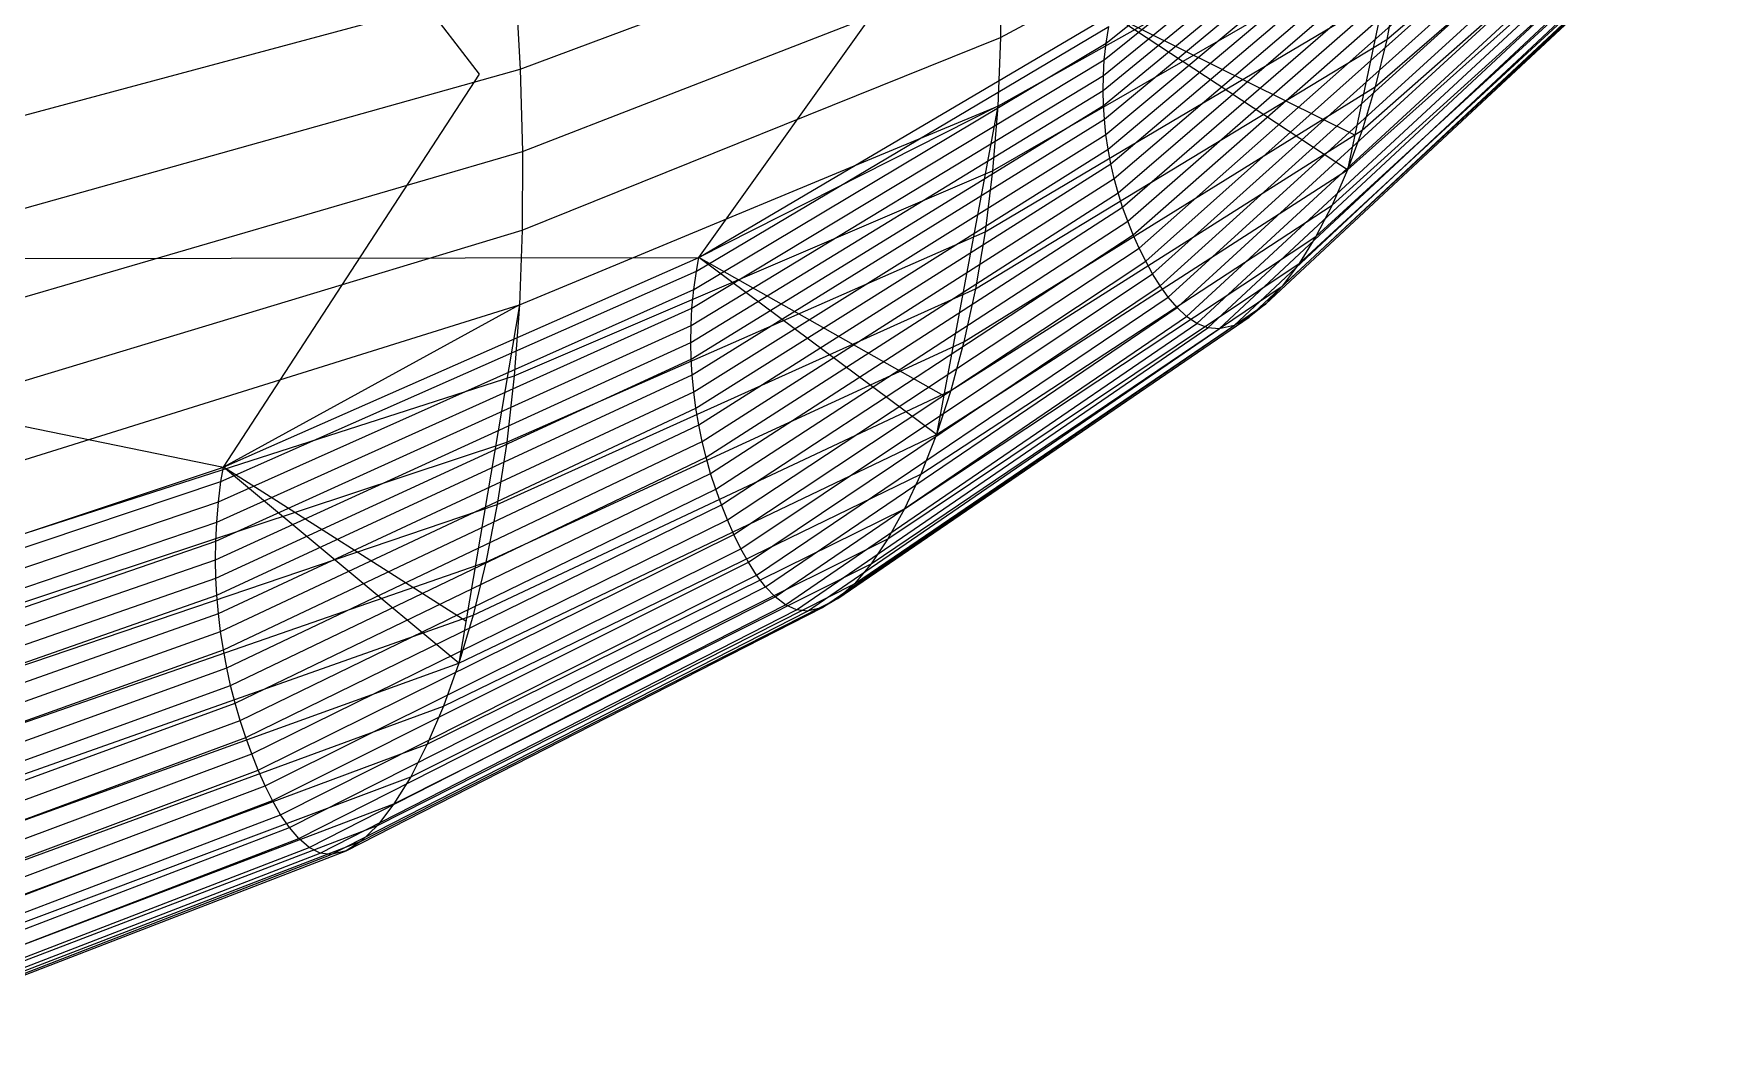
# Model space of a CAD drawing. Extents: x -439 to 439, y 0 to 263.
# Drawn here: x 334.3 to 418.3, y 34.9 to 85.9 of the extents above; entities that cross this region are included whole.
import ezdxf

# ---------------------------------------------------------------- set-up
doc = ezdxf.new("R2010")
doc.units = 0
doc.header["$MEASUREMENT"] = 0
doc.layers.add('default', color=7, linetype='Continuous')

msp = doc.modelspace()

# ---------------------------------------------------------------- linework, layer by layer
at = {"layer": 'default', "color": 3, "linetype": 'Continuous'}
for p, q in [((356.539, 83.917, 89.738), (341.099, 104.05, 107.675)), ((367.478, 74.763, 128.344), (380.368, 92.835, 111.05)), ((343.777, 64.319, 109.712), (356.539, 83.917, 89.738))]:
    msp.add_line(p, q, dxfattribs=at)
at = {"layer": 'default', "color": 1, "linetype": 'Continuous'}
for p, q in [((387.783, 85.457, 148.803), (405.109, 99.314, 169.349)), ((387.695, 84.629, 149.002), (405.025, 98.598, 169.513)), ((387.649, 83.852, 149.155), (404.981, 97.925, 169.642)), ((387.637, 83.101, 149.273), (404.969, 97.275, 169.744)), ((387.655, 82.354, 149.362), (404.985, 96.63, 169.823)), ((387.701, 81.66, 149.419), (405.027, 96.03, 169.877)), ((387.779, 80.909, 149.454), (405.1, 95.381, 169.915)), ((387.885, 80.177, 149.46), (405.199, 94.749, 169.931)), ((388.021, 79.445, 149.438), (405.326, 94.118, 169.925)), ((388.19, 78.705, 149.388), (405.484, 93.48, 169.897)), ((402.901, 93.796, 133.692), (399.828, 79.143, 138.605)), ((388.382, 77.999, 149.312), (405.664, 92.871, 169.849)), ((388.606, 77.274, 149.209), (405.873, 92.246, 169.781)), ((388.864, 76.58, 149.07), (406.115, 91.649, 169.684)), ((389.141, 75.897, 148.911), (406.375, 91.061, 169.573)), ((389.439, 75.229, 148.732), (406.654, 90.487, 169.445)), ((389.759, 74.579, 148.53), (406.953, 89.929, 169.299)), ((367.478, 74.763, 128.344), (388.035, 86.885, 148.368)), ((399.828, 79.143, 138.605), (388.035, 86.885, 148.368)), ((367.357, 74.095, 128.577), (387.914, 86.287, 148.565)), ((387.783, 85.457, 148.803), (387.914, 86.287, 148.565)), ((367.228, 73.166, 128.857), (387.783, 85.457, 148.803)), ((387.695, 84.629, 149.002), (387.783, 85.457, 148.803)), ((367.14, 72.24, 129.088), (387.695, 84.629, 149.002)), ((387.649, 83.852, 149.155), (387.695, 84.629, 149.002)), ((367.095, 71.37, 129.263), (387.649, 83.852, 149.155)), ((387.637, 83.101, 149.273), (387.649, 83.852, 149.155)), ((367.084, 70.529, 129.395), (387.637, 83.101, 149.273)), ((367.104, 69.692, 129.491), (387.655, 82.354, 149.362)), ((382.388, 82.319, 110.234), (367.478, 74.763, 128.344)), ((382.388, 82.319, 110.234), (379.328, 65.941, 116.056)), ((387.655, 82.354, 149.362), (387.637, 83.101, 149.273)), ((387.701, 81.66, 149.419), (387.655, 82.354, 149.362)), ((367.151, 68.913, 129.548), (387.701, 81.66, 149.419)), ((387.779, 80.909, 149.454), (387.701, 81.66, 149.419)), ((367.23, 68.071, 129.577), (387.779, 80.909, 149.454)), ((387.885, 80.177, 149.46), (387.779, 80.909, 149.454)), ((367.338, 67.25, 129.57), (387.885, 80.177, 149.46)), ((388.021, 79.445, 149.438), (387.885, 80.177, 149.46)), ((367.476, 66.428, 129.529), (388.021, 79.445, 149.438)), ((388.19, 78.705, 149.388), (388.021, 79.445, 149.438)), ((367.647, 65.597, 129.452), (388.19, 78.705, 149.388)), ((388.382, 77.999, 149.312), (388.19, 78.705, 149.388)), ((367.841, 64.803, 129.343), (388.382, 77.999, 149.312)), ((368.066, 63.988, 129.201), (388.606, 77.274, 149.209)), ((388.606, 77.274, 149.209), (388.382, 77.999, 149.312)), ((388.864, 76.58, 149.07), (388.606, 77.274, 149.209)), ((368.326, 63.207, 129.015), (388.864, 76.58, 149.07)), ((389.141, 75.897, 148.911), (388.864, 76.58, 149.07)), ((368.606, 62.439, 128.805), (389.141, 75.897, 148.911)), ((389.439, 75.229, 148.732), (389.141, 75.897, 148.911)), ((293.259, 74.671, 205.769), (367.478, 74.763, 128.344)), ((343.777, 64.319, 109.712), (367.478, 74.763, 128.344)), ((367.357, 74.095, 128.577), (367.478, 74.763, 128.344)), ((379.328, 65.941, 116.056), (367.478, 74.763, 128.344)), ((368.906, 61.687, 128.569), (389.439, 75.229, 148.732)), ((389.759, 74.579, 148.53), (389.439, 75.229, 148.732)), ((293.259, 74.671, 205.769), (343.777, 64.319, 109.712)), ((343.657, 63.591, 109.976), (367.357, 74.095, 128.577)), ((367.228, 73.166, 128.857), (367.357, 74.095, 128.577)), ((369.228, 60.955, 128.305), (389.759, 74.579, 148.53)), ((343.529, 62.577, 110.293), (367.228, 73.166, 128.857)), ((367.14, 72.24, 129.088), (367.228, 73.166, 128.857)), ((343.443, 61.566, 110.553), (367.14, 72.24, 129.088)), ((358.539, 72.4, 88.68), (343.777, 64.319, 109.712)), ((358.539, 72.4, 88.68), (355.509, 54.536, 95.298)), ((367.095, 71.37, 129.263), (367.14, 72.24, 129.088)), ((343.398, 60.615, 110.748), (367.095, 71.37, 129.263)), ((367.084, 70.529, 129.395), (367.095, 71.37, 129.263)), ((343.387, 59.696, 110.894), (367.084, 70.529, 129.395)), ((367.104, 69.692, 129.491), (367.084, 70.529, 129.395)), ((343.407, 58.781, 110.997), (367.104, 69.692, 129.491)), ((367.151, 68.913, 129.548), (367.104, 69.692, 129.491)), ((343.453, 57.93, 111.056), (367.151, 68.913, 129.548)), ((367.23, 68.071, 129.577), (367.151, 68.913, 129.548)), ((343.532, 57.008, 111.081), (367.23, 68.071, 129.577)), ((367.338, 67.25, 129.57), (367.23, 68.071, 129.577)), ((343.639, 56.109, 111.064), (367.338, 67.25, 129.57)), ((367.476, 66.428, 129.529), (367.338, 67.25, 129.57)), ((343.775, 55.21, 111.008), (367.476, 66.428, 129.529)), ((367.647, 65.597, 129.452), (367.476, 66.428, 129.529)), ((343.944, 54.299, 110.909), (367.647, 65.597, 129.452)), ((367.841, 64.803, 129.343), (367.647, 65.597, 129.452)), ((344.136, 53.429, 110.775), (367.841, 64.803, 129.343)), ((368.066, 63.988, 129.201), (367.841, 64.803, 129.343)), ((317.807, 55.662, 92.027), (343.777, 64.319, 109.712)), ((343.657, 63.591, 109.976), (343.777, 64.319, 109.712)), ((355.509, 54.536, 95.298), (343.777, 64.319, 109.712)), ((344.359, 52.536, 110.601), (368.066, 63.988, 129.201)), ((368.326, 63.207, 129.015), (368.066, 63.988, 129.201)), ((317.691, 54.882, 92.319), (343.657, 63.591, 109.976)), ((343.529, 62.577, 110.293), (343.657, 63.591, 109.976)), ((344.617, 51.679, 110.376), (368.326, 63.207, 129.015)), ((368.606, 62.439, 128.805), (368.326, 63.207, 129.015)), ((317.565, 53.797, 92.668), (343.529, 62.577, 110.293)), ((343.443, 61.566, 110.553), (343.529, 62.577, 110.293)), ((344.894, 50.836, 110.123), (368.606, 62.439, 128.805)), ((368.906, 61.687, 128.569), (368.606, 62.439, 128.805)), ((317.481, 52.714, 92.953), (343.443, 61.566, 110.553)), ((343.398, 60.615, 110.748), (343.443, 61.566, 110.553)), ((345.191, 50.01, 109.84), (368.906, 61.687, 128.569)), ((369.228, 60.955, 128.305), (368.906, 61.687, 128.569)), ((317.437, 51.695, 93.167), (343.398, 60.615, 110.748)), ((343.387, 59.696, 110.894), (343.398, 60.615, 110.748)), ((345.509, 49.207, 109.525), (369.228, 60.955, 128.305)), ((317.426, 50.71, 93.324), (343.387, 59.696, 110.894)), ((343.407, 58.781, 110.997), (343.387, 59.696, 110.894)), ((317.445, 49.729, 93.433), (343.407, 58.781, 110.997)), ((343.453, 57.93, 111.056), (343.407, 58.781, 110.997)), ((317.489, 48.816, 93.494), (343.453, 57.93, 111.056)), ((343.532, 57.008, 111.081), (343.453, 57.93, 111.056)), ((317.565, 47.828, 93.516), (343.532, 57.008, 111.081)), ((343.639, 56.109, 111.064), (343.532, 57.008, 111.081)), ((317.669, 46.863, 93.492), (343.639, 56.109, 111.064)), ((343.775, 55.21, 111.008), (343.639, 56.109, 111.064)), ((317.802, 45.897, 93.423), (343.775, 55.21, 111.008)), ((343.944, 54.299, 110.909), (343.775, 55.21, 111.008)), ((317.966, 44.919, 93.306), (343.944, 54.299, 110.909)), ((344.136, 53.429, 110.775), (343.944, 54.299, 110.909)), ((318.152, 43.984, 93.149), (344.136, 53.429, 110.775)), ((344.359, 52.536, 110.601), (344.136, 53.429, 110.775)), ((318.369, 43.024, 92.948), (344.359, 52.536, 110.601)), ((344.617, 51.679, 110.376), (344.359, 52.536, 110.601)), ((318.62, 42.103, 92.689), (344.617, 51.679, 110.376)), ((344.894, 50.836, 110.123), (344.617, 51.679, 110.376)), ((318.888, 41.196, 92.4), (344.894, 50.836, 110.123)), ((345.191, 50.01, 109.84), (344.894, 50.836, 110.123)), ((319.177, 40.308, 92.077), (345.191, 50.01, 109.84)), ((345.509, 49.207, 109.525), (345.191, 50.01, 109.84)), ((319.487, 39.443, 91.718), (345.509, 49.207, 109.525))]:
    msp.add_line(p, q, dxfattribs=at)
at = {"layer": 'default', "color": 7, "linetype": 'Continuous'}
for p, q in [((401.775, 85.647, 135.887), (418.259, 99.631, 159.434)), ((401.201, 83.288, 136.751), (417.717, 97.585, 160.132)), ((382.529, 85.733, 109.588), (403.046, 96.844, 133.124)), ((400.548, 81.117, 137.661), (417.101, 95.7, 160.862)), ((382.388, 82.319, 110.234), (402.901, 93.796, 133.692)), ((399.828, 79.143, 138.605), (416.422, 93.985, 161.616)), ((358.575, 84.157, 86.961), (382.425, 93.076, 108.665)), ((399.054, 77.371, 139.57), (415.692, 92.445, 162.382)), ((382.127, 79.087, 110.992), (402.636, 90.908, 134.346)), ((398.243, 75.811, 140.54), (414.928, 91.086, 163.149)), ((397.411, 74.466, 141.497), (414.145, 89.914, 163.903)), ((358.692, 80.05, 87.387), (382.542, 89.32, 109.064)), ((382.542, 89.32, 109.064), (382.529, 85.733, 109.588)), ((390.105, 73.949, 148.3), (407.278, 89.387, 169.132)), ((331.979, 81.357, 66.34), (358.325, 88.438, 86.69)), ((358.325, 88.438, 86.69), (358.575, 84.157, 86.961)), ((381.75, 76.046, 111.853), (402.256, 88.189, 135.082)), ((390.479, 73.348, 148.042), (407.629, 88.871, 168.943)), ((390.884, 72.785, 147.748), (408.009, 88.389, 168.726)), ((395.748, 72.451, 143.315), (412.58, 88.153, 165.329)), ((396.57, 73.343, 142.431), (413.353, 88.934, 164.637)), ((402.256, 88.189, 135.082), (401.775, 85.647, 135.887)), ((391.324, 72.272, 147.416), (408.422, 87.95, 168.478)), ((391.802, 71.828, 147.039), (408.871, 87.572, 168.196)), ((394.923, 71.793, 144.168), (411.804, 87.575, 165.993)), ((400.19, 80.868, 138.027), (388.035, 86.885, 148.368)), ((392.317, 71.481, 146.614), (409.354, 87.277, 167.874)), ((392.862, 71.264, 146.143), (409.866, 87.095, 167.516)), ((393.417, 71.21, 145.639), (410.388, 87.054, 167.13)), ((394.164, 71.379, 144.927), (411.09, 87.209, 166.581)), ((358.679, 76.129, 87.961), (382.529, 85.733, 109.588)), ((381.272, 73.203, 112.804), (401.775, 85.647, 135.887)), ((382.529, 85.733, 109.588), (382.388, 82.319, 110.234)), ((401.775, 85.647, 135.887), (401.201, 83.288, 136.751)), ((332.221, 76.766, 66.615), (358.575, 84.157, 86.961)), ((358.575, 84.157, 86.961), (358.692, 80.05, 87.387)), ((380.699, 70.567, 113.832), (401.201, 83.288, 136.751)), ((401.201, 83.288, 136.751), (400.548, 81.117, 137.661)), ((358.539, 72.4, 88.68), (382.388, 82.319, 110.234)), ((382.388, 82.319, 110.234), (382.127, 79.087, 110.992)), ((380.047, 68.144, 114.921), (400.548, 81.117, 137.661)), ((400.548, 81.117, 137.661), (399.828, 79.143, 138.605)), ((332.332, 72.362, 67.067), (358.692, 80.05, 87.387)), ((358.692, 80.05, 87.387), (358.679, 76.129, 87.961)), ((358.28, 68.87, 89.53), (382.127, 79.087, 110.992)), ((379.328, 65.941, 116.056), (399.828, 79.143, 138.605)), ((382.127, 79.087, 110.992), (381.75, 76.046, 111.853)), ((399.828, 79.143, 138.605), (399.054, 77.371, 139.57)), ((378.553, 63.966, 117.221), (399.054, 77.371, 139.57)), ((399.054, 77.371, 139.57), (398.243, 75.811, 140.54)), ((332.318, 68.159, 67.686), (358.679, 76.129, 87.961)), ((357.908, 65.551, 90.503), (381.75, 76.046, 111.853)), ((358.679, 76.129, 87.961), (358.539, 72.4, 88.68)), ((377.741, 62.228, 118.395), (398.243, 75.811, 140.54)), ((381.75, 76.046, 111.853), (381.272, 73.203, 112.804)), ((398.243, 75.811, 140.54), (397.411, 74.466, 141.497)), ((379.688, 67.87, 115.37), (367.478, 74.763, 128.344)), ((369.576, 60.244, 128.007), (390.105, 73.949, 148.3)), ((376.909, 60.732, 119.559), (397.411, 74.466, 141.497)), ((390.105, 73.949, 148.3), (389.759, 74.579, 148.53)), ((390.479, 73.348, 148.042), (390.105, 73.949, 148.3)), ((397.411, 74.466, 141.497), (396.57, 73.343, 142.431)), ((357.434, 62.45, 91.582), (381.272, 73.203, 112.804)), ((369.952, 59.567, 127.673), (390.479, 73.348, 148.042)), ((376.066, 59.485, 120.699), (396.57, 73.343, 142.431)), ((381.272, 73.203, 112.804), (380.699, 70.567, 113.832)), ((390.884, 72.785, 147.748), (390.479, 73.348, 148.042)), ((396.57, 73.343, 142.431), (395.748, 72.451, 143.315)), ((332.18, 64.163, 68.468), (358.539, 72.4, 88.68)), ((358.539, 72.4, 88.68), (358.28, 68.87, 89.53)), ((370.36, 58.93, 127.298), (390.884, 72.785, 147.748)), ((370.803, 58.35, 126.875), (391.324, 72.272, 147.416)), ((375.243, 58.495, 121.78), (395.748, 72.451, 143.315)), ((391.324, 72.272, 147.416), (390.884, 72.785, 147.748)), ((391.802, 71.828, 147.039), (391.324, 72.272, 147.416)), ((395.748, 72.451, 143.315), (394.923, 71.793, 144.168)), ((371.283, 57.847, 126.397), (391.802, 71.828, 147.039)), ((371.8, 57.452, 125.862), (392.317, 71.481, 146.614)), ((373.654, 57.315, 123.763), (394.164, 71.379, 144.927)), ((374.416, 57.769, 122.828), (394.923, 71.793, 144.168)), ((392.317, 71.481, 146.614), (391.802, 71.828, 147.039)), ((392.862, 71.264, 146.143), (392.317, 71.481, 146.614)), ((394.164, 71.379, 144.927), (393.417, 71.21, 145.639)), ((394.923, 71.793, 144.168), (394.164, 71.379, 144.927)), ((356.867, 59.576, 92.754), (380.699, 70.567, 113.832)), ((372.347, 57.202, 125.272), (392.862, 71.264, 146.143)), ((372.905, 57.134, 124.645), (393.417, 71.21, 145.639)), ((380.699, 70.567, 113.832), (380.047, 68.144, 114.921)), ((393.417, 71.21, 145.639), (392.862, 71.264, 146.143)), ((331.926, 60.382, 69.398), (358.28, 68.87, 89.53)), ((358.28, 68.87, 89.53), (357.908, 65.551, 90.503)), ((356.222, 56.935, 93.998), (380.047, 68.144, 114.921)), ((380.047, 68.144, 114.921), (379.328, 65.941, 116.056)), ((331.562, 56.828, 70.469), (357.908, 65.551, 90.503)), ((355.509, 54.536, 95.298), (379.328, 65.941, 116.056)), ((357.908, 65.551, 90.503), (357.434, 62.45, 91.582)), ((379.328, 65.941, 116.056), (378.553, 63.966, 117.221)), ((355.866, 56.64, 94.519), (343.777, 64.319, 109.712)), ((354.743, 52.387, 96.636), (378.553, 63.966, 117.221)), ((378.553, 63.966, 117.221), (377.741, 62.228, 118.395)), ((331.1, 53.509, 71.66), (357.434, 62.45, 91.582)), ((353.939, 50.496, 97.988), (377.741, 62.228, 118.395)), ((357.434, 62.45, 91.582), (356.867, 59.576, 92.754)), ((377.741, 62.228, 118.395), (376.909, 60.732, 119.559)), ((353.115, 48.871, 99.328), (376.909, 60.732, 119.559)), ((369.576, 60.244, 128.007), (369.228, 60.955, 128.305)), ((376.909, 60.732, 119.559), (376.066, 59.485, 120.699)), ((345.855, 48.426, 109.171), (369.576, 60.244, 128.007)), ((369.952, 59.567, 127.673), (369.576, 60.244, 128.007)), ((330.547, 50.434, 72.957), (356.867, 59.576, 92.754)), ((346.227, 47.681, 108.775), (369.952, 59.567, 127.673)), ((346.631, 46.98, 108.331), (370.36, 58.93, 127.298)), ((352.28, 47.518, 100.645), (376.066, 59.485, 120.699)), ((356.867, 59.576, 92.754), (356.222, 56.935, 93.998)), ((370.36, 58.93, 127.298), (369.952, 59.567, 127.673)), ((370.803, 58.35, 126.875), (370.36, 58.93, 127.298)), ((376.066, 59.485, 120.699), (375.243, 58.495, 121.78)), ((347.069, 46.341, 107.831), (370.803, 58.35, 126.875)), ((351.465, 46.446, 101.895), (375.243, 58.495, 121.78)), ((371.283, 57.847, 126.397), (370.803, 58.35, 126.875)), ((375.243, 58.495, 121.78), (374.416, 57.769, 122.828)), ((347.544, 45.786, 107.27), (371.283, 57.847, 126.397)), ((348.057, 45.348, 106.642), (371.8, 57.452, 125.862)), ((348.598, 45.068, 105.952), (372.347, 57.202, 125.272)), ((349.15, 44.987, 105.22), (372.905, 57.134, 124.645)), ((349.892, 45.175, 104.194), (373.654, 57.315, 123.763)), ((350.646, 45.662, 103.109), (374.416, 57.769, 122.828)), ((371.8, 57.452, 125.862), (371.283, 57.847, 126.397)), ((372.347, 57.202, 125.272), (371.8, 57.452, 125.862)), ((372.905, 57.134, 124.645), (372.347, 57.202, 125.272)), ((373.654, 57.315, 123.763), (372.905, 57.134, 124.645)), ((374.416, 57.769, 122.828), (373.654, 57.315, 123.763)), ((329.917, 47.61, 74.336), (356.222, 56.935, 93.998)), ((356.222, 56.935, 93.998), (355.509, 54.536, 95.298)), ((329.223, 45.046, 75.78), (355.509, 54.536, 95.298)), ((355.509, 54.536, 95.298), (354.743, 52.387, 96.636)), ((328.476, 42.751, 77.268), (354.743, 52.387, 96.636)), ((354.743, 52.387, 96.636), (353.939, 50.496, 97.988)), ((327.692, 40.733, 78.773), (353.939, 50.496, 97.988)), ((353.939, 50.496, 97.988), (353.115, 48.871, 99.328)), ((326.889, 39, 80.268), (353.115, 48.871, 99.328)), ((345.855, 48.426, 109.171), (345.509, 49.207, 109.525)), ((353.115, 48.871, 99.328), (352.28, 47.518, 100.645)), ((319.823, 38.602, 91.315), (345.855, 48.426, 109.171)), ((346.227, 47.681, 108.775), (345.855, 48.426, 109.171)), ((320.185, 37.799, 90.866), (346.227, 47.681, 108.775)), ((326.077, 37.559, 81.736), (352.28, 47.518, 100.645)), ((346.631, 46.98, 108.331), (346.227, 47.681, 108.775)), ((352.28, 47.518, 100.645), (351.465, 46.446, 101.895)), ((320.577, 37.044, 90.362), (346.631, 46.98, 108.331)), ((321.004, 36.354, 89.797), (347.069, 46.341, 107.831)), ((325.283, 36.419, 83.133), (351.465, 46.446, 101.895)), ((347.069, 46.341, 107.831), (346.631, 46.98, 108.331)), ((347.544, 45.786, 107.27), (347.069, 46.341, 107.831)), ((351.465, 46.446, 101.895), (350.646, 45.662, 103.109)), ((321.466, 35.754, 89.163), (347.544, 45.786, 107.27)), ((321.965, 35.278, 88.455), (348.057, 45.348, 106.642)), ((324.485, 35.587, 84.491), (350.646, 45.662, 103.109)), ((348.057, 45.348, 106.642), (347.544, 45.786, 107.27)), ((348.598, 45.068, 105.952), (348.057, 45.348, 106.642)), ((350.646, 45.662, 103.109), (349.892, 45.175, 104.194)), ((322.492, 34.972, 87.679), (348.598, 45.068, 105.952)), ((323.029, 34.879, 86.857), (349.15, 44.987, 105.22)), ((323.751, 35.073, 85.706), (349.892, 45.175, 104.194)), ((349.15, 44.987, 105.22), (348.598, 45.068, 105.952)), ((349.892, 45.175, 104.194), (349.15, 44.987, 105.22))]:
    msp.add_line(p, q, dxfattribs=at)

doc.saveas('drawing.dxf')
